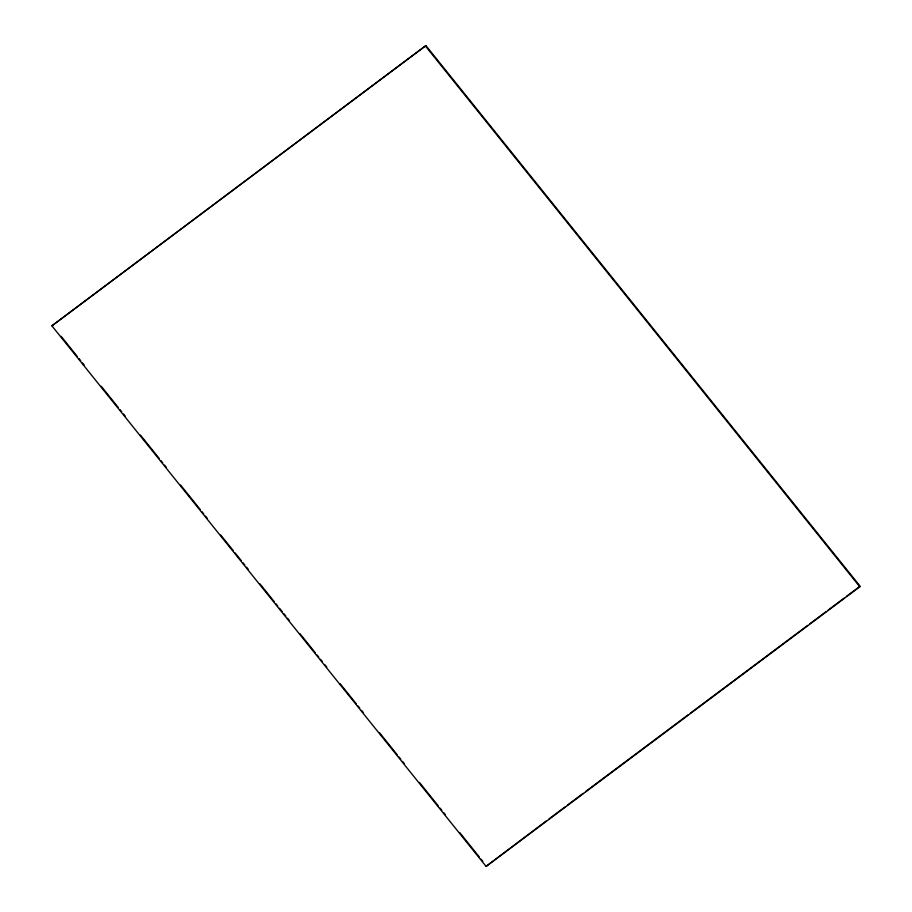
<?xml version="1.0" encoding="UTF-8"?>
<svg xmlns="http://www.w3.org/2000/svg" width="912" height="912" viewBox="0 0 912 912"><rect width="100%" height="100%" fill="white"/><g stroke="black" fill="none" stroke-linecap="round" stroke-linejoin="round"><path stroke-width="1.37" d="M51.904 325.835L425.893 45.6L860.096 586.165L859.811 586.792L486.107 866.4L51.904 325.835L425.893 45.6M486.107 866.4L546.778 820.595M549.058 818.896L565.007 806.96M567.287 805.25L583.235 793.315M585.515 791.616L688.058 714.894M690.338 713.184L807.69 625.381M809.97 623.683L825.919 611.747M828.199 610.037L844.147 598.101M846.427 596.402L858.956 587.02M425.608 46.227L859.811 586.792M61.104 336.311L77.155 356.284M78.934 358.507L80.723 360.73M82.502 362.953L84.28 365.165M101.221 386.255L118.161 407.345M119.951 409.568L121.729 411.791M123.519 414.002L125.297 416.225M140.459 435.092L159.178 458.405M160.957 460.628L162.746 462.851M164.525 465.063L166.315 467.286M180.576 485.047L200.195 509.466M201.974 511.689L203.764 513.912M205.542 516.124L207.32 518.347M220.693 535.002L233.176 550.54M234.965 552.763L241.201 560.527M242.991 562.75L244.769 564.973M246.559 567.184L248.338 569.407M259.931 583.84L274.193 601.601M275.971 603.812L277.761 606.035M279.539 608.258L282.218 611.587M283.997 613.81L285.787 616.033M287.565 618.245L289.355 620.468M300.048 633.783L315.21 652.661M316.988 654.873L318.767 657.096M320.557 659.319L322.335 661.542M325.014 664.871L326.792 667.082M340.176 683.738L356.216 703.722M358.006 705.934L359.784 708.157M361.574 710.38L363.352 712.603M379.403 732.575L397.233 754.783M399.011 756.994L400.801 759.217M402.58 761.44L404.369 763.663M419.52 782.53L438.25 805.843M440.029 808.055L441.807 810.278M443.597 812.501L445.375 814.724M459.648 832.474L479.256 856.904M481.046 859.115L482.824 861.338"/></g></svg>
